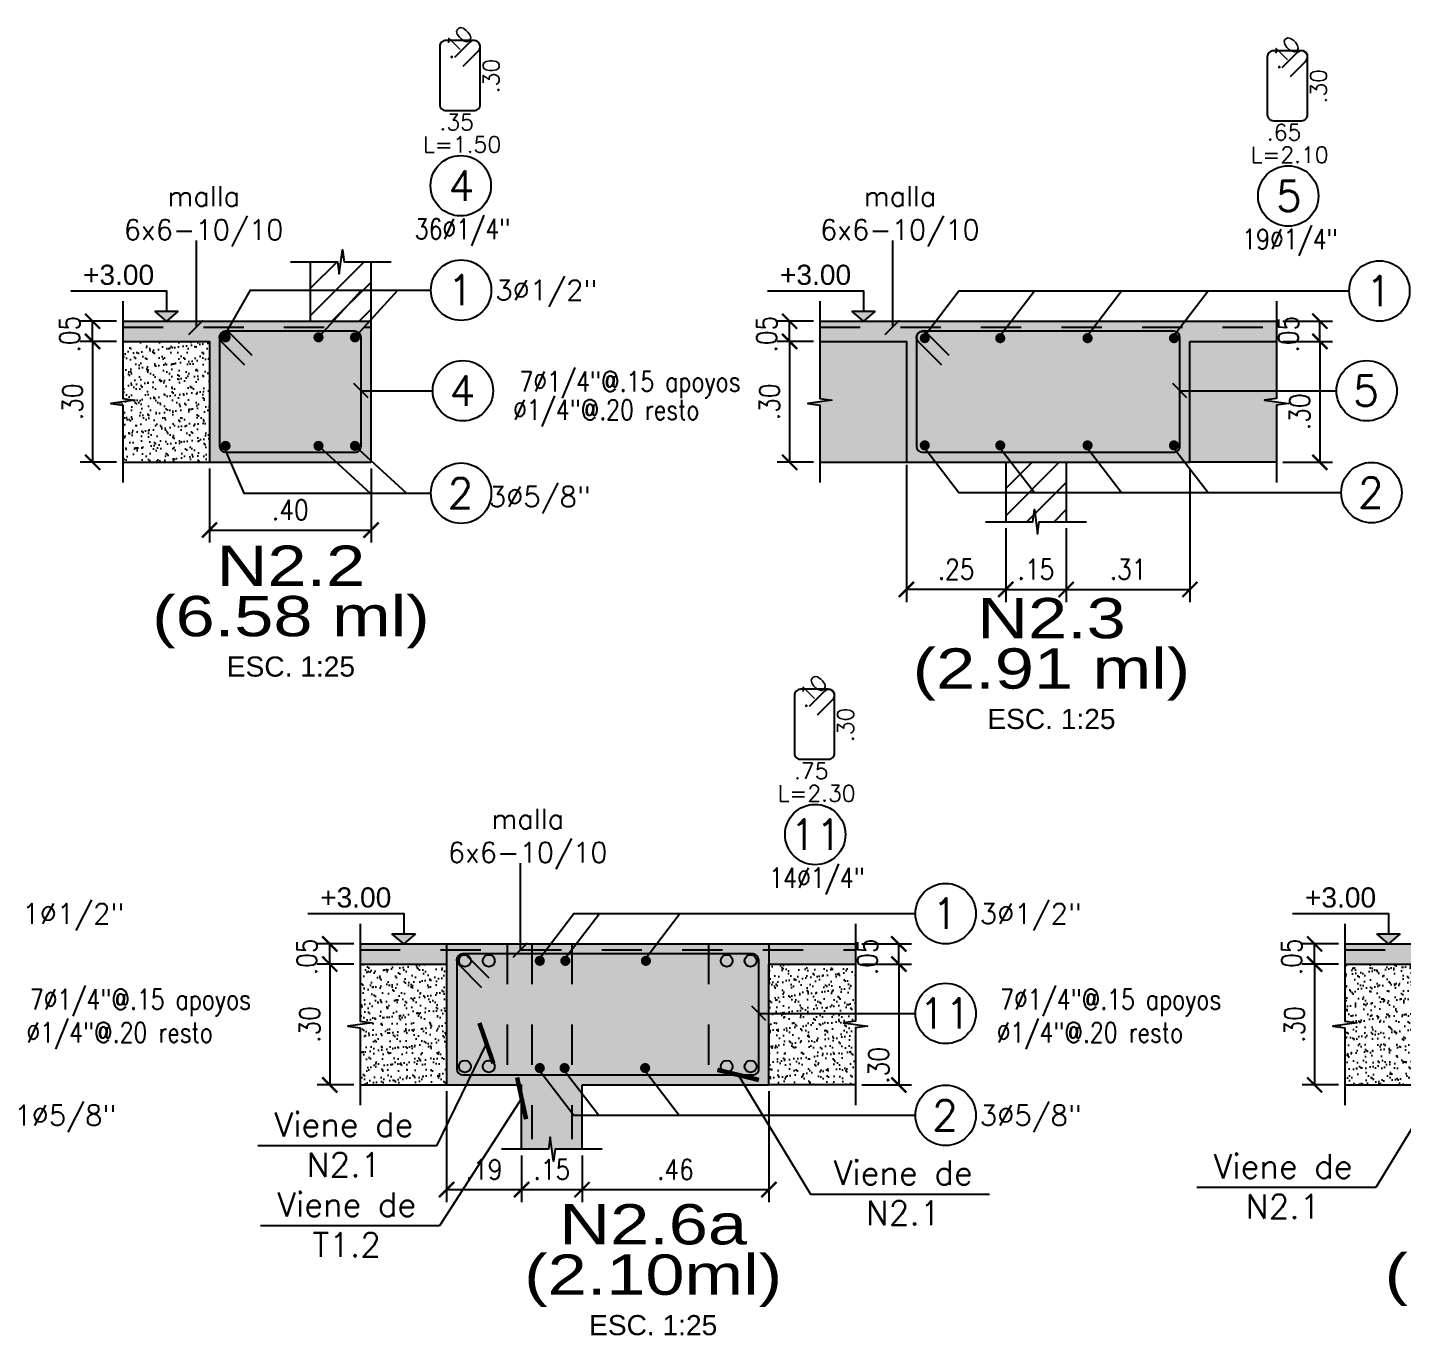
# Model space of a CAD drawing. Header units: millimetres. Extents: x -7.7 to 59, y -25.2 to 13.4.
# Drawn here: x 46.323 to 49.736, y -1.237 to 2.008 of the extents above; entities that cross this region are included whole.
import ezdxf
from ezdxf.enums import TextEntityAlignment as Align

# ---------------------------------------------------------------- set-up
doc = ezdxf.new("R2010")
doc.units = ezdxf.units.MM
doc.header["$LTSCALE"] = 0.05
doc.linetypes.add('DASHDOT2', pattern=[12.7, 6.35, -3.175, 0, -3.175])
doc.linetypes.add('HIDDEN2', pattern=[4.7625, 3.175, -1.5875])
for name, color, linetype in [('ACHURADO', 1, 'Continuous'), ('ACOTADO', 2, 'Continuous'), ('CANT_INVIS', 2, 'HIDDEN2'), ('CONT_CORTE', 4, 'Continuous'), ('TEXTO_REFUERZO', 3, 'Continuous'), ('TITULOS', 1, 'Continuous'), ('TXT_IND', 2, 'Continuous')]:
    doc.layers.add(name, color=color, linetype=linetype)
doc.styles.add('ACOTAMIENTOS', font='romans.shx', dxfattribs={"width": 0.85})
doc.styles.add('ARIAL', font='arial.ttf')
doc.styles.get("Standard").update_dxf_attribs({"font": 'romans.shx'})
doc.dimstyles.new('ACOTA_25', dxfattribs={"dimscale": 0.025, "dimtxt": 2, "dimasz": 1.5, "dimexe": 1.25, "dimexo": 0.625, "dimgap": 1, "dimtad": 1, "dimzin": 4, "dimdsep": 46, "dimtxsty": 'ACOTAMIENTOS', "dimblk1": 'ARCHTICK', "dimblk2": 'ARCHTICK', "dimsah": 1, "dimcen": 1.5, "dimclrd": 1, "dimclre": 1, "dimclrt": 256, "dimadec": 0, "dimazin": 0, "dimtfac": 1, "dimtofl": 0, "dimtmove": 2, "dimatfit": 3, "dimldrblk": 'ARCHTICK', "dimfxl": 0, "dimtolj": 1, "dimtzin": 0, "dimarcsym": 0})
pattern_1 = [(37.5, (-12.07177, -1.54498), (-0.000960019, 0.029364794), [0, -0.0231648, 0, -0.025908, 0, -0.024765]), (7.5, (-12.07177, -1.54498), (0.026971397, 0.043009506), [0, -0.0124968, 0, -0.0208788, 0, -0.008001]), (327.5, (-12.090514, -1.54498), (0.047459542, 8.6231e-05), [0, -0.00762, 0, -0.027432, 0, -0.035814]), (317.5, (-12.090514, -1.54498), (0.045813387, 0.01337576), [0, -0.00381, 0, -0.0179832, 0, -0.020574])]

# ---------------------------------------------------------------- blocks, each defined once
blk = doc.blocks.new('_ARCHTICK')
at = {"color": 0, "linetype": 'ByBlock', "const_width": 0.15}
blk.add_lwpolyline([(-0.5, -0.5), (0.5, 0.5)], dxfattribs=at)
blk = doc.blocks.new('*D85')
at = {"layer": 'ACOTADO', "color": 1, "lineweight": -2}
for p, q in [((46.5439, 1.2293), (46.4532, 1.2293)), ((46.4844, 1.2293), (46.4844, 0.9293)), ((46.5439, 0.9293), (46.4532, 0.9293))]:
    blk.add_line(p, q, dxfattribs=at)
at = {"layer": 'DEFPOINTS', "color": 0}
for p in [(46.5595, 1.2293), (46.4844, 0.9293), (46.5595, 0.9293)]:
    blk.add_point(p, dxfattribs=at)
at = {"layer": 'ACOTADO', "color": 1, "lineweight": -2, "xscale": 0.03750000000000001, "yscale": 0.03750000000000001, "zscale": 0.03750000000000001}
for p, rotation in [((46.4844, 1.2293), 90), ((46.4844, 0.9293), 270)]:
    blk.add_blockref('_ARCHTICK', p, dxfattribs=dict(at, rotation=rotation))
at = {"layer": 'ACOTADO', "insert": (46.4344, 1.0793), "char_height": 0.05, "attachment_point": 5, "rotation": 90, "style": 'ACOTAMIENTOS'}
blk.add_mtext('\\A1;.30', dxfattribs=at)
blk = doc.blocks.new('*D86')
at = {"layer": 'ACOTADO', "color": 1, "lineweight": -2}
for p, q in [((46.5439, 1.2793), (46.4532, 1.2793)), ((46.4844, 1.2293), (46.4844, 1.2793)), ((46.5439, 1.2293), (46.4532, 1.2293))]:
    blk.add_line(p, q, dxfattribs=at)
at = {"layer": 'DEFPOINTS', "color": 0}
for p in [(46.4844, 1.2793), (46.5595, 1.2793), (46.5595, 1.2293)]:
    blk.add_point(p, dxfattribs=at)
at = {"layer": 'ACOTADO', "color": 1, "lineweight": -2, "xscale": 0.03750000000000001, "yscale": 0.03750000000000001, "zscale": 0.03750000000000001}
for p, rotation in [((46.4844, 1.2793), 90), ((46.4844, 1.2293), 270)]:
    blk.add_blockref('_ARCHTICK', p, dxfattribs=dict(at, rotation=rotation))
at = {"layer": 'ACOTADO', "insert": (46.4276, 1.2472), "char_height": 0.05, "attachment_point": 5, "rotation": 90, "style": 'ACOTAMIENTOS'}
blk.add_mtext('\\A1;.05', dxfattribs=at)
blk = doc.blocks.new('Nivel-elev')
at = {"layer": 'TXT_IND'}
blk.add_hatch(color=1, dxfattribs=at).paths.add_polyline_path([(-0.0585, 0.0506), (0.0585, 0.0506), (0, 0)])
for p, q in [((0, 0), (-0.0585, 0.0506)), ((-0.0585, 0.0506), (0.0585, 0.0506)), ((0.0585, 0.0506), (0, 0))]:
    blk.add_line(p, q, dxfattribs=at)
blk.add_lwpolyline([(-0.4759, 0.1507), (0, 0.1507), (0, 0.0506)], dxfattribs=at)
blk.add_attdef('+2.85', (-0.4759, 0.1706), '', height=0.0975, dxfattribs=at)
blk = doc.blocks.new('*D287')
at = {"layer": 'ACOTADO', "color": 1, "lineweight": -2}
for p, q in [((46.7745, 0.9136), (46.7745, 0.73)), ((47.1757, 0.9136), (47.1757, 0.73)), ((46.7745, 0.7613), (47.1757, 0.7613))]:
    blk.add_line(p, q, dxfattribs=at)
at = {"layer": 'DEFPOINTS', "color": 0}
for p in [(46.7745, 0.9293), (47.1757, 0.9293), (47.1757, 0.7613)]:
    blk.add_point(p, dxfattribs=at)
at = {"layer": 'ACOTADO', "color": 1, "lineweight": -2, "xscale": 0.03750000000000001, "yscale": 0.03750000000000001, "zscale": 0.03750000000000001, "rotation": 180}
blk.add_blockref('_ARCHTICK', (46.7745, 0.7613), dxfattribs=at)
at = {"layer": 'ACOTADO', "color": 1, "lineweight": -2, "xscale": 0.03750000000000001, "yscale": 0.03750000000000001, "zscale": 0.03750000000000001}
blk.add_blockref('_ARCHTICK', (47.1757, 0.7613), dxfattribs=at)
at = {"layer": 'ACOTADO', "insert": (46.9751, 0.8113), "char_height": 0.05, "attachment_point": 5, "style": 'ACOTAMIENTOS'}
blk.add_mtext('\\A1;.40', dxfattribs=at)
blk = doc.blocks.new('COTA25')
at = {"layer": 'TEXTO_REFUERZO', "color": 1}
blk.add_line((0, -0.0625), (0, 0.0625), dxfattribs=at)
at = {"layer": 'TEXTO_REFUERZO'}
blk.add_line((-0.0177, -0.0177), (0.0177, 0.0177), dxfattribs=at)
blk = doc.blocks.new('Titulos')
at = {"layer": 'TITULOS', "color": 1, "style": 'ARIAL', "width": 1.25}
blk.add_attdef('TITULO_1', text='', height=0.2, dxfattribs=at).set_placement((0, 0.25), align=Align.MIDDLE_CENTER)
at = {"layer": 'TITULOS', "style": 'ARIAL', "width": 1.25}
blk.add_attdef('TITULO_2', text='', height=0.2, dxfattribs=at).set_placement((0, 0), align=Align.MIDDLE_CENTER)
at = {"layer": 'TITULOS', "color": 2, "width": 1.25}
for tag, p in [('ESCALA_1', (0, -0.2505)), ('ESCALA_2', (0, -0.4083))]:
    blk.add_attdef(tag, text='', height=0.1, dxfattribs=at).set_placement(p, align=Align.MIDDLE_CENTER)
blk = doc.blocks.new('*D80')
at = {"layer": 'ACOTADO', "color": 1, "lineweight": -2}
for p, q in [((48.2741, 1.2293), (48.1834, 1.2293)), ((48.2147, 1.2293), (48.2147, 0.9293)), ((48.2741, 0.9293), (48.1834, 0.9293))]:
    blk.add_line(p, q, dxfattribs=at)
at = {"layer": 'DEFPOINTS', "color": 0}
for p in [(48.2897, 1.2293), (48.2147, 0.9293), (48.2897, 0.9293)]:
    blk.add_point(p, dxfattribs=at)
at = {"layer": 'ACOTADO', "color": 1, "lineweight": -2, "xscale": 0.03750000000000001, "yscale": 0.03750000000000001, "zscale": 0.03750000000000001}
for p, rotation in [((48.2147, 1.2293), 90), ((48.2147, 0.9293), 270)]:
    blk.add_blockref('_ARCHTICK', p, dxfattribs=dict(at, rotation=rotation))
at = {"layer": 'ACOTADO', "insert": (48.1647, 1.0793), "char_height": 0.05, "attachment_point": 5, "rotation": 90, "style": 'ACOTAMIENTOS'}
blk.add_mtext('\\A1;.30', dxfattribs=at)
blk = doc.blocks.new('*D81')
at = {"layer": 'ACOTADO', "color": 1, "lineweight": -2}
for p, q in [((48.2741, 1.2793), (48.1834, 1.2793)), ((48.2147, 1.2293), (48.2147, 1.2793)), ((48.2741, 1.2293), (48.1834, 1.2293))]:
    blk.add_line(p, q, dxfattribs=at)
at = {"layer": 'DEFPOINTS', "color": 0}
for p in [(48.2147, 1.2793), (48.2897, 1.2793), (48.2897, 1.2293)]:
    blk.add_point(p, dxfattribs=at)
at = {"layer": 'ACOTADO', "color": 1, "lineweight": -2, "xscale": 0.03750000000000001, "yscale": 0.03750000000000001, "zscale": 0.03750000000000001}
for p, rotation in [((48.2147, 1.2793), 90), ((48.2147, 1.2293), 270)]:
    blk.add_blockref('_ARCHTICK', p, dxfattribs=dict(at, rotation=rotation))
at = {"layer": 'ACOTADO', "insert": (48.1578, 1.2472), "char_height": 0.05, "attachment_point": 5, "rotation": 90, "style": 'ACOTAMIENTOS'}
blk.add_mtext('\\A1;.05', dxfattribs=at)
blk = doc.blocks.new('*D82')
at = {"layer": 'ACOTADO', "color": 1, "lineweight": -2}
for p, q in [((48.7513, 0.7662), (48.7513, 0.5826)), ((48.9013, 0.7662), (48.9013, 0.5826)), ((48.7513, 0.6138), (48.9013, 0.6138))]:
    blk.add_line(p, q, dxfattribs=at)
at = {"layer": 'DEFPOINTS', "color": 0}
for p in [(48.7513, 0.7818), (48.9013, 0.7818), (48.9013, 0.6138)]:
    blk.add_point(p, dxfattribs=at)
at = {"layer": 'ACOTADO', "color": 1, "lineweight": -2, "xscale": 0.03750000000000001, "yscale": 0.03750000000000001, "zscale": 0.03750000000000001, "rotation": 180}
blk.add_blockref('_ARCHTICK', (48.7513, 0.6138), dxfattribs=at)
at = {"layer": 'ACOTADO', "color": 1, "lineweight": -2, "xscale": 0.03750000000000001, "yscale": 0.03750000000000001, "zscale": 0.03750000000000001}
blk.add_blockref('_ARCHTICK', (48.9013, 0.6138), dxfattribs=at)
at = {"layer": 'ACOTADO', "insert": (48.8263, 0.6638), "char_height": 0.05, "attachment_point": 5, "style": 'ACOTAMIENTOS'}
blk.add_mtext('\\A1;.15', dxfattribs=at)
blk = doc.blocks.new('*D83')
at = {"layer": 'ACOTADO', "color": 1, "lineweight": -2}
for p, q in [((49.439, 1.2293), (49.5623, 1.2293)), ((49.531, 1.2293), (49.531, 0.9293)), ((49.439, 0.9293), (49.5623, 0.9293))]:
    blk.add_line(p, q, dxfattribs=at)
at = {"layer": 'DEFPOINTS', "color": 0}
for p in [(49.4234, 1.2293), (49.4234, 0.9293), (49.531, 0.9293)]:
    blk.add_point(p, dxfattribs=at)
at = {"layer": 'ACOTADO', "color": 1, "lineweight": -2, "xscale": 0.03750000000000001, "yscale": 0.03750000000000001, "zscale": 0.03750000000000001}
for p, rotation in [((49.531, 1.2293), 90), ((49.531, 0.9293), 270)]:
    blk.add_blockref('_ARCHTICK', p, dxfattribs=dict(at, rotation=rotation))
at = {"layer": 'ACOTADO', "insert": (49.481, 1.0546), "char_height": 0.05, "attachment_point": 5, "rotation": 90, "style": 'ACOTAMIENTOS'}
blk.add_mtext('\\A1;.30', dxfattribs=at)
blk = doc.blocks.new('*D84')
at = {"layer": 'ACOTADO', "color": 1, "lineweight": -2}
for p, q in [((49.439, 1.2793), (49.5623, 1.2793)), ((49.531, 1.2293), (49.531, 1.2793)), ((49.439, 1.2293), (49.5623, 1.2293))]:
    blk.add_line(p, q, dxfattribs=at)
at = {"layer": 'DEFPOINTS', "color": 0}
for p in [(49.4234, 1.2793), (49.531, 1.2793), (49.4234, 1.2293)]:
    blk.add_point(p, dxfattribs=at)
at = {"layer": 'ACOTADO', "color": 1, "lineweight": -2, "xscale": 0.03750000000000001, "yscale": 0.03750000000000001, "zscale": 0.03750000000000001}
for p, rotation in [((49.531, 1.2793), 90), ((49.531, 1.2293), 270)]:
    blk.add_blockref('_ARCHTICK', p, dxfattribs=dict(at, rotation=rotation))
at = {"layer": 'ACOTADO', "insert": (49.453, 1.2472), "char_height": 0.05, "attachment_point": 5, "rotation": 90, "style": 'ACOTAMIENTOS'}
blk.add_mtext('\\A1;.05', dxfattribs=at)
blk = doc.blocks.new('*D283')
at = {"layer": 'ACOTADO', "color": 1, "lineweight": -2}
for p, q in [((49.2084, 0.9136), (49.2084, 0.5826)), ((48.9013, 0.7662), (48.9013, 0.5826)), ((48.9013, 0.6138), (49.2084, 0.6138))]:
    blk.add_line(p, q, dxfattribs=at)
at = {"layer": 'DEFPOINTS', "color": 0}
for p in [(49.2084, 0.9293), (48.9013, 0.7818), (49.2084, 0.6138)]:
    blk.add_point(p, dxfattribs=at)
at = {"layer": 'ACOTADO', "color": 1, "lineweight": -2, "xscale": 0.03750000000000001, "yscale": 0.03750000000000001, "zscale": 0.03750000000000001, "rotation": 180}
blk.add_blockref('_ARCHTICK', (48.9013, 0.6138), dxfattribs=at)
at = {"layer": 'ACOTADO', "color": 1, "lineweight": -2, "xscale": 0.03750000000000001, "yscale": 0.03750000000000001, "zscale": 0.03750000000000001}
blk.add_blockref('_ARCHTICK', (49.2084, 0.6138), dxfattribs=at)
at = {"layer": 'ACOTADO', "insert": (49.0549, 0.6638), "char_height": 0.05, "attachment_point": 5, "style": 'ACOTAMIENTOS'}
blk.add_mtext('\\A1;.31', dxfattribs=at)
blk = doc.blocks.new('*D284')
at = {"layer": 'ACOTADO', "color": 1, "lineweight": -2}
for p, q in [((48.5047, 0.9231), (48.5047, 0.5826)), ((48.7513, 0.7662), (48.7513, 0.5826)), ((48.7513, 0.6138), (48.5047, 0.6138))]:
    blk.add_line(p, q, dxfattribs=at)
at = {"layer": 'DEFPOINTS', "color": 0}
for p in [(48.5047, 0.9388), (48.7513, 0.7818), (48.5047, 0.6138)]:
    blk.add_point(p, dxfattribs=at)
at = {"layer": 'ACOTADO', "color": 1, "lineweight": -2, "xscale": 0.03750000000000001, "yscale": 0.03750000000000001, "zscale": 0.03750000000000001, "rotation": 180}
blk.add_blockref('_ARCHTICK', (48.5047, 0.6138), dxfattribs=at)
at = {"layer": 'ACOTADO', "color": 1, "lineweight": -2, "xscale": 0.03750000000000001, "yscale": 0.03750000000000001, "zscale": 0.03750000000000001}
blk.add_blockref('_ARCHTICK', (48.7513, 0.6138), dxfattribs=at)
at = {"layer": 'ACOTADO', "insert": (48.628, 0.6638), "char_height": 0.05, "attachment_point": 5, "style": 'ACOTAMIENTOS'}
blk.add_mtext('\\A1;.25', dxfattribs=at)
blk = doc.blocks.new('*D389')
at = {"layer": 'ACOTADO', "color": 1, "lineweight": -2}
for p, q in [((49.5773, -0.3157), (49.4867, -0.3157)), ((49.5179, -0.3157), (49.5179, -0.6157)), ((49.5773, -0.6157), (49.4867, -0.6157))]:
    blk.add_line(p, q, dxfattribs=at)
at = {"layer": 'DEFPOINTS', "color": 0}
for p in [(49.5929, -0.3157), (49.5179, -0.6157), (49.5929, -0.6157)]:
    blk.add_point(p, dxfattribs=at)
at = {"layer": 'ACOTADO', "color": 1, "lineweight": -2, "xscale": 0.03750000000000001, "yscale": 0.03750000000000001, "zscale": 0.03750000000000001}
for p, rotation in [((49.5179, -0.3157), 90), ((49.5179, -0.6157), 270)]:
    blk.add_blockref('_ARCHTICK', p, dxfattribs=dict(at, rotation=rotation))
at = {"layer": 'ACOTADO', "insert": (49.4679, -0.4657), "char_height": 0.05, "attachment_point": 5, "rotation": 90, "style": 'ACOTAMIENTOS'}
blk.add_mtext('\\A1;.30', dxfattribs=at)
blk = doc.blocks.new('*D390')
at = {"layer": 'ACOTADO', "color": 1, "lineweight": -2}
for p, q in [((49.5773, -0.2657), (49.4867, -0.2657)), ((49.5179, -0.3157), (49.5179, -0.2657)), ((49.5773, -0.3157), (49.4867, -0.3157))]:
    blk.add_line(p, q, dxfattribs=at)
at = {"layer": 'DEFPOINTS', "color": 0}
for p in [(49.5179, -0.2657), (49.5929, -0.2657), (49.5929, -0.3157)]:
    blk.add_point(p, dxfattribs=at)
at = {"layer": 'ACOTADO', "color": 1, "lineweight": -2, "xscale": 0.03750000000000001, "yscale": 0.03750000000000001, "zscale": 0.03750000000000001}
for p, rotation in [((49.5179, -0.2657), 90), ((49.5179, -0.3157), 270)]:
    blk.add_blockref('_ARCHTICK', p, dxfattribs=dict(at, rotation=rotation))
at = {"layer": 'ACOTADO', "insert": (49.461, -0.2978), "char_height": 0.05, "attachment_point": 5, "rotation": 90, "style": 'ACOTAMIENTOS'}
blk.add_mtext('\\A1;.05', dxfattribs=at)
blk = doc.blocks.new('*D399')
at = {"layer": 'ACOTADO', "color": 1, "lineweight": -2}
for p, q in [((47.1326, -0.3157), (47.0419, -0.3157)), ((47.0732, -0.3157), (47.0732, -0.6157)), ((47.1326, -0.6157), (47.0419, -0.6157))]:
    blk.add_line(p, q, dxfattribs=at)
at = {"layer": 'DEFPOINTS', "color": 0}
for p in [(47.1482, -0.3157), (47.0732, -0.6157), (47.1482, -0.6157)]:
    blk.add_point(p, dxfattribs=at)
at = {"layer": 'ACOTADO', "color": 1, "lineweight": -2, "xscale": 0.03750000000000001, "yscale": 0.03750000000000001, "zscale": 0.03750000000000001}
for p, rotation in [((47.0732, -0.3157), 90), ((47.0732, -0.6157), 270)]:
    blk.add_blockref('_ARCHTICK', p, dxfattribs=dict(at, rotation=rotation))
at = {"layer": 'ACOTADO', "insert": (47.0232, -0.4657), "char_height": 0.05, "attachment_point": 5, "rotation": 90, "style": 'ACOTAMIENTOS'}
blk.add_mtext('\\A1;.30', dxfattribs=at)
blk = doc.blocks.new('*D400')
at = {"layer": 'ACOTADO', "color": 1, "lineweight": -2}
for p, q in [((47.1326, -0.2657), (47.0419, -0.2657)), ((47.0732, -0.3157), (47.0732, -0.2657)), ((47.1326, -0.3157), (47.0419, -0.3157))]:
    blk.add_line(p, q, dxfattribs=at)
at = {"layer": 'DEFPOINTS', "color": 0}
for p in [(47.0732, -0.2657), (47.1482, -0.2657), (47.1482, -0.3157)]:
    blk.add_point(p, dxfattribs=at)
at = {"layer": 'ACOTADO', "color": 1, "lineweight": -2, "xscale": 0.03750000000000001, "yscale": 0.03750000000000001, "zscale": 0.03750000000000001}
for p, rotation in [((47.0732, -0.2657), 90), ((47.0732, -0.3157), 270)]:
    blk.add_blockref('_ARCHTICK', p, dxfattribs=dict(at, rotation=rotation))
at = {"layer": 'ACOTADO', "insert": (47.0163, -0.2978), "char_height": 0.05, "attachment_point": 5, "rotation": 90, "style": 'ACOTAMIENTOS'}
blk.add_mtext('\\A1;.05', dxfattribs=at)
blk = doc.blocks.new('*D401')
at = {"layer": 'ACOTADO', "color": 1, "lineweight": -2}
for p, q in [((48.3938, -0.3157), (48.5171, -0.3157)), ((48.4858, -0.3157), (48.4858, -0.6157)), ((48.3938, -0.6157), (48.5171, -0.6157))]:
    blk.add_line(p, q, dxfattribs=at)
at = {"layer": 'DEFPOINTS', "color": 0}
for p in [(48.3782, -0.3157), (48.3782, -0.6157), (48.4858, -0.6157)]:
    blk.add_point(p, dxfattribs=at)
at = {"layer": 'ACOTADO', "color": 1, "lineweight": -2, "xscale": 0.03750000000000001, "yscale": 0.03750000000000001, "zscale": 0.03750000000000001}
for p, rotation in [((48.4858, -0.3157), 90), ((48.4858, -0.6157), 270)]:
    blk.add_blockref('_ARCHTICK', p, dxfattribs=dict(at, rotation=rotation))
at = {"layer": 'ACOTADO', "insert": (48.4358, -0.567), "char_height": 0.05, "attachment_point": 5, "rotation": 90, "style": 'ACOTAMIENTOS'}
blk.add_mtext('\\A1;.30', dxfattribs=at)
blk = doc.blocks.new('*D402')
at = {"layer": 'ACOTADO', "color": 1, "lineweight": -2}
for p, q in [((48.3938, -0.2657), (48.5171, -0.2657)), ((48.4858, -0.3157), (48.4858, -0.2657)), ((48.3938, -0.3157), (48.5171, -0.3157))]:
    blk.add_line(p, q, dxfattribs=at)
at = {"layer": 'DEFPOINTS', "color": 0}
for p in [(48.3782, -0.2657), (48.4858, -0.2657), (48.3782, -0.3157)]:
    blk.add_point(p, dxfattribs=at)
at = {"layer": 'ACOTADO', "color": 1, "lineweight": -2, "xscale": 0.03750000000000001, "yscale": 0.03750000000000001, "zscale": 0.03750000000000001}
for p, rotation in [((48.4858, -0.2657), 90), ((48.4858, -0.3157), 270)]:
    blk.add_blockref('_ARCHTICK', p, dxfattribs=dict(at, rotation=rotation))
at = {"layer": 'ACOTADO', "insert": (48.4078, -0.2978), "char_height": 0.05, "attachment_point": 5, "rotation": 90, "style": 'ACOTAMIENTOS'}
blk.add_mtext('\\A1;.05', dxfattribs=at)
blk = doc.blocks.new('*D406')
at = {"layer": 'ACOTADO', "color": 1, "lineweight": -2}
for p, q in [((47.3632, -0.6313), (47.3632, -0.9067)), ((47.5494, -0.7906), (47.5494, -0.9067)), ((47.3632, -0.8754), (47.5494, -0.8754))]:
    blk.add_line(p, q, dxfattribs=at)
at = {"layer": 'DEFPOINTS', "color": 0}
for p in [(47.3632, -0.6157), (47.5494, -0.775), (47.5494, -0.8754)]:
    blk.add_point(p, dxfattribs=at)
at = {"layer": 'ACOTADO', "color": 1, "lineweight": -2, "xscale": 0.03750000000000001, "yscale": 0.03750000000000001, "zscale": 0.03750000000000001, "rotation": 180}
blk.add_blockref('_ARCHTICK', (47.3632, -0.8754), dxfattribs=at)
at = {"layer": 'ACOTADO', "color": 1, "lineweight": -2, "xscale": 0.03750000000000001, "yscale": 0.03750000000000001, "zscale": 0.03750000000000001}
blk.add_blockref('_ARCHTICK', (47.5494, -0.8754), dxfattribs=at)
at = {"layer": 'ACOTADO', "insert": (47.4563, -0.8254), "char_height": 0.05, "attachment_point": 5, "style": 'ACOTAMIENTOS'}
blk.add_mtext('\\A1;.19', dxfattribs=at)
blk = doc.blocks.new('*D407')
at = {"layer": 'ACOTADO', "color": 1, "lineweight": -2}
for p, q in [((47.5494, -0.7906), (47.5494, -0.9067)), ((47.6994, -0.7906), (47.6994, -0.9067)), ((47.5494, -0.8754), (47.6994, -0.8754))]:
    blk.add_line(p, q, dxfattribs=at)
at = {"layer": 'DEFPOINTS', "color": 0}
for p in [(47.5494, -0.775), (47.6994, -0.775), (47.6994, -0.8754)]:
    blk.add_point(p, dxfattribs=at)
at = {"layer": 'ACOTADO', "color": 1, "lineweight": -2, "xscale": 0.03750000000000001, "yscale": 0.03750000000000001, "zscale": 0.03750000000000001, "rotation": 180}
blk.add_blockref('_ARCHTICK', (47.5494, -0.8754), dxfattribs=at)
at = {"layer": 'ACOTADO', "color": 1, "lineweight": -2, "xscale": 0.03750000000000001, "yscale": 0.03750000000000001, "zscale": 0.03750000000000001}
blk.add_blockref('_ARCHTICK', (47.6994, -0.8754), dxfattribs=at)
at = {"layer": 'ACOTADO', "insert": (47.6244, -0.8254), "char_height": 0.05, "attachment_point": 5, "style": 'ACOTAMIENTOS'}
blk.add_mtext('\\A1;.15', dxfattribs=at)
blk = doc.blocks.new('*D408')
at = {"layer": 'ACOTADO', "color": 1, "lineweight": -2}
for p, q in [((48.1632, -0.6313), (48.1632, -0.9067)), ((47.6994, -0.7906), (47.6994, -0.9067)), ((47.6994, -0.8754), (48.1632, -0.8754))]:
    blk.add_line(p, q, dxfattribs=at)
at = {"layer": 'DEFPOINTS', "color": 0}
for p in [(48.1632, -0.6157), (47.6994, -0.775), (48.1632, -0.8754)]:
    blk.add_point(p, dxfattribs=at)
at = {"layer": 'ACOTADO', "color": 1, "lineweight": -2, "xscale": 0.03750000000000001, "yscale": 0.03750000000000001, "zscale": 0.03750000000000001, "rotation": 180}
blk.add_blockref('_ARCHTICK', (47.6994, -0.8754), dxfattribs=at)
at = {"layer": 'ACOTADO', "color": 1, "lineweight": -2, "xscale": 0.03750000000000001, "yscale": 0.03750000000000001, "zscale": 0.03750000000000001}
blk.add_blockref('_ARCHTICK', (48.1632, -0.8754), dxfattribs=at)
at = {"layer": 'ACOTADO', "insert": (47.9313, -0.8254), "char_height": 0.05, "attachment_point": 5, "style": 'ACOTAMIENTOS'}
blk.add_mtext('\\A1;.46', dxfattribs=at)

msp = doc.modelspace()

# ---------------------------------------------------------------- hatches: boundary and pattern name
at = {"layer": 'ACHURADO'}
h = msp.add_hatch(dxfattribs=at)
h.set_pattern_fill('ANSI31', color=256, scale=0.015, style=0)
h.paths.add_polyline_path([(47.1757, 1.4267), (47.1087, 1.4267), (47.1047, 1.4567), (47.0967, 1.3967), (47.0927, 1.4267), (47.0257, 1.4267), (47.0257, 1.2793), (47.1757, 1.2793)])
h = msp.add_hatch(color=254, dxfattribs=at)
h.dxf.hatch_style = 1
h.paths.add_polyline_path([(47.1757, 1.2793), (46.5595, 1.2793), (46.5595, 1.2293), (46.7745, 1.2293), (46.7745, 0.9293), (47.1757, 0.9293)])
h = msp.add_hatch(color=254, dxfattribs=at)
h.dxf.hatch_style = 1
h.paths.add_polyline_path([(49.2084, 1.2293), (49.4234, 1.2293), (49.4234, 1.2793), (48.2897, 1.2793), (48.2897, 1.2293), (48.5047, 1.2293), (48.5047, 0.9293), (49.2084, 0.9293)])
h = msp.add_hatch(dxfattribs=at)
h.set_pattern_fill('AR-SAND', color=1, scale=0.0006, angle=360, style=0)
h.paths.add_polyline_path([(46.7745, 1.2293), (46.5595, 1.2293), (46.5595, 1.0873), (46.5895, 1.0833), (46.5295, 1.0753), (46.5595, 1.0713), (46.5595, 0.9293), (46.7745, 0.9293)])
h = msp.add_hatch(dxfattribs=at)
h.set_pattern_fill('AR-SAND', color=1, scale=0.0006, angle=360, style=0)
h.paths.add_polyline_path([(49.4234, 1.0713), (49.4534, 1.0753), (49.3934, 1.0833), (49.4234, 1.0873), (49.4234, 1.2293), (49.2084, 1.2293), (49.2084, 0.9293), (49.4234, 0.9293)])
h.paths.add_polyline_path([(48.5047, 1.2293), (48.2897, 1.2293), (48.2897, 1.0873), (48.3197, 1.0833), (48.2597, 1.0753), (48.2897, 1.0713), (48.2897, 0.9293), (48.5047, 0.9293)])
h = msp.add_hatch(dxfattribs=at)
h.set_pattern_fill('ANSI31', color=256, scale=0.015, style=0)
h.paths.add_polyline_path([(48.9013, 0.9293), (48.7513, 0.9293), (48.7513, 0.7818), (48.8183, 0.7818), (48.8223, 0.8118), (48.8303, 0.7518), (48.8343, 0.7818), (48.9013, 0.7818)])
h = msp.add_hatch(color=254, dxfattribs=at)
h.dxf.hatch_style = 1
h.paths.add_polyline_path([(48.1632, -0.3157), (48.3782, -0.3157), (48.3782, -0.2657), (47.1482, -0.2657), (47.1482, -0.3157), (47.3632, -0.3157), (47.3632, -0.6157), (47.5494, -0.6157), (47.5494, -0.775), (47.6164, -0.775), (47.6204, -0.745), (47.6284, -0.805), (47.6324, -0.775), (47.6994, -0.775), (47.6994, -0.6157), (48.1632, -0.6157)])
h = msp.add_hatch(color=254, dxfattribs=at)
h.dxf.hatch_style = 1
h.paths.add_polyline_path([(50.2079, -0.3157), (50.4229, -0.3157), (50.4229, -0.2657), (49.5929, -0.2657), (49.5929, -0.3157), (49.8079, -0.3157), (49.8079, -0.6157), (50.2079, -0.6157)])
h = msp.add_hatch(dxfattribs=at)
h.set_pattern_fill('AR-SAND', color=1, scale=0.0006, angle=360, style=0)
h.set_pattern_definition(pattern_1)
h.paths.add_polyline_path([(47.3632, -0.3157), (47.1482, -0.3157), (47.1482, -0.4577), (47.1782, -0.4617), (47.1182, -0.4697), (47.1482, -0.4737), (47.1482, -0.6157), (47.3632, -0.6157)])
h = msp.add_hatch(dxfattribs=at)
h.set_pattern_fill('AR-SAND', color=1, scale=0.0006, angle=360, style=0)
h.set_pattern_definition(pattern_1)
h.paths.add_polyline_path([(48.3782, -0.3157), (48.1632, -0.3157), (48.1632, -0.6157), (48.3782, -0.6157), (48.3782, -0.4737), (48.4082, -0.4697), (48.3482, -0.4617), (48.3782, -0.4577)])
h = msp.add_hatch(dxfattribs=at)
h.set_pattern_fill('AR-SAND', color=1, scale=0.0006, angle=360, style=0)
h.set_pattern_definition([(37.5, (-11.993444, -1.54498), (-0.000960019, 0.029364794), [0, -0.0231648, 0, -0.025908, 0, -0.024765]), (7.5, (-11.993444, -1.54498), (0.026971397, 0.043009506), [0, -0.0124968, 0, -0.0208788, 0, -0.008001]), (327.5, (-12.01219, -1.54498), (0.047459542, 8.6231e-05), [0, -0.00762, 0, -0.027432, 0, -0.035814]), (317.5, (-12.01219, -1.54498), (0.045813387, 0.01337576), [0, -0.00381, 0, -0.0179832, 0, -0.020574])])
h.paths.add_polyline_path([(49.8079, -0.3157), (49.5929, -0.3157), (49.5929, -0.4577), (49.6229, -0.4617), (49.5629, -0.4697), (49.5929, -0.4737), (49.5929, -0.6157), (49.8079, -0.6157)])

# ---------------------------------------------------------------- linework, layer by layer
for p, q in [((46.5595, 0.9293), (46.7745, 0.9293)), ((48.2897, 0.9293), (48.5047, 0.9293)), ((49.4234, 0.9293), (49.2084, 0.9293)), ((47.1482, -0.6157), (47.3632, -0.6157)), ((48.3782, -0.6157), (48.1632, -0.6157)), ((49.5929, -0.6157), (49.8079, -0.6157))]:
    msp.add_line(p, q, dxfattribs=at)
at = {"layer": 'ACOTADO'}
for centre in [(47.4085, -0.3076), (47.4679, -0.3076), (48.0585, -0.3076), (48.1179, -0.3076), (47.4085, -0.5698), (47.4679, -0.5698), (48.0585, -0.5698), (48.1179, -0.5698)]:
    msp.add_circle(centre, 0.0148, dxfattribs=at)
at = {"layer": 'CANT_INVIS', "ltscale": 0.25}
for p, q in [((47.3632, -0.2657), (47.3632, -0.6157)), ((47.5132, -0.2657), (47.5132, -0.6157)), ((47.5744, -0.2657), (47.5744, -0.75)), ((47.6744, -0.2657), (47.6744, -0.75)), ((48.0132, -0.2657), (48.0132, -0.6157)), ((48.1632, -0.2657), (48.1632, -0.6157))]:
    msp.add_line(p, q, dxfattribs=at)
at = {"layer": 'CONT_CORTE'}
for p, q in [((47.0257, 1.2793), (47.0257, 1.4267)), ((47.1757, 1.2793), (47.1757, 1.4267)), ((46.5595, 1.2793), (47.1757, 1.2793)), ((48.2897, 1.2793), (49.4234, 1.2793)), ((49.2084, 1.2293), (49.4234, 1.2293)), ((46.7745, 0.9293), (47.1757, 0.9293)), ((48.5047, 0.9293), (49.2084, 0.9293)), ((48.7513, 0.9293), (48.7513, 0.7818)), ((48.9013, 0.9293), (48.9013, 0.7818)), ((47.1482, -0.2657), (48.3782, -0.2657)), ((49.5929, -0.2657), (50.4229, -0.2657)), ((48.1632, -0.3157), (48.3782, -0.3157)), ((47.3632, -0.6157), (47.5494, -0.6157)), ((47.5494, -0.775), (47.5494, -0.6157)), ((47.6994, -0.6157), (48.1632, -0.6157)), ((47.6994, -0.775), (47.6994, -0.6157))]:
    msp.add_line(p, q, dxfattribs=at)
at = {"layer": 'CONT_CORTE', "color": 1}
for points in [[(46.9757, 1.4267), (47.0927, 1.4267), (47.0967, 1.3967), (47.1047, 1.4567), (47.1087, 1.4267), (47.2257, 1.4267)], [(46.5595, 1.3293), (46.5595, 1.0873), (46.5895, 1.0833), (46.5295, 1.0753), (46.5595, 1.0713), (46.5595, 0.8793)], [(48.2897, 1.3293), (48.2897, 1.0873), (48.3197, 1.0833), (48.2597, 1.0753), (48.2897, 1.0713), (48.2897, 0.8793)], [(49.4234, 1.3293), (49.4234, 1.0873), (49.3934, 1.0833), (49.4534, 1.0753), (49.4234, 1.0713), (49.4234, 0.8793)], [(48.7013, 0.7818), (48.8183, 0.7818), (48.8223, 0.8118), (48.8303, 0.7518), (48.8343, 0.7818), (48.9513, 0.7818)], [(47.1482, -0.2157), (47.1482, -0.4577), (47.1782, -0.4617), (47.1182, -0.4697), (47.1482, -0.4737), (47.1482, -0.6657)], [(48.3782, -0.2157), (48.3782, -0.4577), (48.3482, -0.4617), (48.4082, -0.4697), (48.3782, -0.4737), (48.3782, -0.6657)], [(49.5929, -0.2157), (49.5929, -0.4577), (49.6229, -0.4617), (49.5629, -0.4697), (49.5929, -0.4737), (49.5929, -0.6657)], [(47.7494, -0.775), (47.6324, -0.775), (47.6284, -0.805), (47.6204, -0.745), (47.6164, -0.775), (47.4994, -0.775)]]:
    msp.add_lwpolyline(points, dxfattribs=at)
at = {"layer": 'CONT_CORTE'}
for points in [[(47.1757, 0.9293), (47.1757, 1.2793), (47.1757, 1.2793)], [(46.5595, 1.2293), (46.7745, 1.2293), (46.7745, 0.9293)], [(48.2897, 1.2293), (48.5047, 1.2293), (48.5047, 0.9293)], [(49.2084, 0.9293), (49.2084, 1.2293), (49.2084, 1.2293)], [(47.1482, -0.3157), (47.3632, -0.3157), (47.3632, -0.6157)], [(48.1632, -0.6157), (48.1632, -0.3157), (48.1632, -0.3157)], [(49.5929, -0.3157), (49.8079, -0.3157), (49.8079, -0.6157)]]:
    msp.add_lwpolyline(points, dxfattribs=at)
at = {"layer": 'TEXTO_REFUERZO', "color": 1, "ltscale": 0.2}
for p, q in [((46.7412, 1.4793), (46.7412, 1.2643)), ((48.4697, 1.4793), (48.4697, 1.2643)), ((47.5459, -0.0657), (47.5459, -0.2807))]:
    msp.add_line(p, q, dxfattribs=at)
at = {"layer": 'TEXTO_REFUERZO'}
for p, q in [((46.7236, 1.2466), (46.7589, 1.282)), ((48.4521, 1.2466), (48.4874, 1.282)), ((47.5282, -0.2984), (47.5636, -0.263))]:
    msp.add_line(p, q, dxfattribs=at)
at = {"layer": 'TEXTO_REFUERZO', "color": 5}
for p, q in [((46.7995, 1.2393), (46.7995, 0.9693)), ((47.1357, 1.2543), (46.8145, 1.2543)), ((47.1507, 0.9697), (47.1507, 1.2393)), ((48.5297, 1.2393), (48.5297, 0.9693)), ((49.1684, 1.2543), (48.5447, 1.2543)), ((49.1834, 0.9697), (49.1834, 1.2393)), ((46.8145, 0.9543), (47.1357, 0.9543)), ((48.5447, 0.9543), (49.1684, 0.9543)), ((47.3882, -0.3057), (47.3882, -0.5757)), ((48.1232, -0.2907), (47.4032, -0.2907)), ((48.1382, -0.5753), (48.1382, -0.3057)), ((47.4032, -0.5907), (48.1232, -0.5907))]:
    msp.add_line(p, q, dxfattribs=at)
for points in [[(47.404, 1.9123), (47.442, 1.9504, 0.668179), (47.4314, 1.976), (47.3614, 1.976, 0.414214), (47.3464, 1.961), (47.3464, 1.8173, 0.414214), (47.3614, 1.8023), (47.4314, 1.8023, 0.414214), (47.4464, 1.8173), (47.4464, 1.961, 0.668179), (47.4208, 1.9716), (47.3828, 1.9335)], [(49.4582, 1.8869), (49.4962, 1.925, 0.668179), (49.4856, 1.9506), (49.4156, 1.9506, 0.414214), (49.4006, 1.9356), (49.4006, 1.7919, 0.414214), (49.4156, 1.7769), (49.4856, 1.7769, 0.414214), (49.5006, 1.7919), (49.5006, 1.9356, 0.668179), (49.475, 1.9462), (49.437, 1.9081)], [(48.2841, 0.3024), (48.3221, 0.3404, 0.668179), (48.3115, 0.366), (48.2415, 0.366, 0.414214), (48.2265, 0.351), (48.2265, 0.2074, 0.414214), (48.2415, 0.1924), (48.3115, 0.1924, 0.414214), (48.3265, 0.2074), (48.3265, 0.351, 0.668179), (48.3009, 0.3616), (48.2629, 0.3236)]]:
    msp.add_lwpolyline(points, format="xyb", dxfattribs=at)
at = {"layer": 'TEXTO_REFUERZO', "color": 1}
for points in [[(46.8095, 1.2393), (46.8766, 1.3564), (47.3242, 1.3564)], [(47.041, 1.2346), (47.1515, 1.3564)], [(47.1315, 1.2346), (47.242, 1.3564)], [(48.5453, 1.2373), (48.6349, 1.3544), (49.3266, 1.3544)], [(48.7325, 1.2373), (48.8222, 1.3544), (49.2263, 1.3544)], [(48.9493, 1.2373), (49.0389, 1.3544), (49.4431, 1.3544)], [(49.1638, 1.2373), (49.2535, 1.3544), (49.6039, 1.3544)], [(47.1507, 1.1068), (47.3287, 1.1068)], [(49.1834, 1.1068), (49.5722, 1.1068)], [(46.8095, 0.9697), (46.8594, 0.8526), (47.3242, 0.8526)], [(47.0452, 0.9701), (47.1735, 0.8526)], [(47.1357, 0.9701), (47.264, 0.8526)], [(48.5453, 0.9713), (48.6349, 0.8541), (49.3148, 0.8541)], [(48.7325, 0.9713), (48.8222, 0.8541), (49.2065, 0.8541)], [(48.9493, 0.9713), (49.0389, 0.8541), (49.4232, 0.8541)], [(49.1638, 0.9713), (49.2535, 0.8541), (49.5841, 0.8541)], [(47.5895, -0.3077), (47.6791, -0.1905), (48.3903, -0.1905)], [(47.6529, -0.3077), (47.7425, -0.1905), (48.517, -0.1905)], [(47.8529, -0.3077), (47.9425, -0.1905), (48.527, -0.1905)], [(48.1382, -0.4382), (48.527, -0.4382)], [(47.5895, -0.5737), (47.6791, -0.6909), (48.3705, -0.6909)], [(47.6511, -0.5737), (47.7407, -0.6909), (48.5152, -0.6909)], [(47.8511, -0.5737), (47.9407, -0.6909), (48.527, -0.6909)]]:
    msp.add_lwpolyline(points, dxfattribs=at)
at = {"layer": 'TEXTO_REFUERZO', "linetype": 'DASHDOT2', "ltscale": 0.25}
for points in [[(46.5595, 1.2643), (47.1757, 1.2643)], [(48.2897, 1.2643), (49.4234, 1.2643)], [(47.1482, -0.2807), (48.3782, -0.2807)], [(49.5929, -0.2807), (50.4229, -0.2807)]]:
    msp.add_lwpolyline(points, dxfattribs=at)
at = {"layer": 'TEXTO_REFUERZO', "color": 5}
for points in [[(46.8795, 1.1955), (46.8251, 1.2499, 1), (46.8039, 1.2287), (46.8604, 1.1721), (46.8039, 1.2287, -1), (46.8251, 1.2499)], [(48.6097, 1.1955), (48.5553, 1.2499, 1), (48.5341, 1.2287), (48.5907, 1.1721), (48.5341, 1.2287, -1), (48.5553, 1.2499)], [(47.4682, -0.3495), (47.4138, -0.2951, 1), (47.3926, -0.3163), (47.4492, -0.3729), (47.3926, -0.3163, -1), (47.4138, -0.2951)]]:
    msp.add_lwpolyline(points, format="xyb", close=True, dxfattribs=at)
at = {"layer": 'TEXTO_REFUERZO', "color": 1, "const_width": 0.0125}
for points in [[(46.8082, 1.2393, -1), (46.8207, 1.2393, -1)], [(47.0514, 1.2393, 1), (47.0389, 1.2393, 1)], [(47.1419, 1.2393, 1), (47.1294, 1.2393, 1)], [(48.544, 1.2373, -1), (48.5565, 1.2373, -1)], [(48.7313, 1.2373, -1), (48.7438, 1.2373, -1)], [(48.9481, 1.2373, -1), (48.9606, 1.2373, -1)], [(49.1626, 1.2373, -1), (49.1751, 1.2373, -1)], [(46.8082, 0.9701, -1), (46.8207, 0.9701, -1)], [(47.0514, 0.9701, 1), (47.0389, 0.9701, 1)], [(47.1419, 0.9701, 1), (47.1294, 0.9701, 1)], [(48.544, 0.9713, 1), (48.5565, 0.9713, 1)], [(48.7313, 0.9713, 1), (48.7438, 0.9713, 1)], [(48.9481, 0.9713, 1), (48.9606, 0.9713, 1)], [(49.1626, 0.9713, 1), (49.1751, 0.9713, 1)], [(47.5883, -0.3077, -1), (47.6008, -0.3077, -1)], [(47.6517, -0.3077, -1), (47.6642, -0.3077, -1)], [(47.8517, -0.3077, -1), (47.8642, -0.3077, -1)], [(47.5883, -0.5737, 1), (47.6008, -0.5737, 1)], [(47.6498, -0.5737, 1), (47.6623, -0.5737, 1)], [(47.8498, -0.5737, 1), (47.8623, -0.5737, 1)]]:
    msp.add_lwpolyline(points, format="xyb", close=True, dxfattribs=at)
at = {"layer": 'TEXTO_REFUERZO', "color": 3}
for centre in [(47.3983, 1.6155), (49.4525, 1.5901), (47.3992, 1.3564), (49.6789, 1.3544), (47.4037, 1.1068), (49.6472, 1.1068), (47.3992, 0.8526), (49.6591, 0.8541), (48.2783, 0.0056), (48.602, -0.1905), (48.602, -0.4382), (48.602, -0.6909)]:
    msp.add_circle(centre, 0.075, dxfattribs=at)
at = {"layer": 'TEXTO_REFUERZO', "color": 5}
for centre, start, end in [((46.8145, 1.2393), 90, 180), ((47.1357, 1.2393), 360, 90), ((48.5447, 1.2393), 90, 180), ((49.1684, 1.2393), 360, 90), ((46.8145, 0.9693), 180, 270), ((47.1357, 0.9693), 270.0156, 1.5919), ((48.5447, 0.9693), 180, 270), ((49.1684, 0.9693), 270.0156, 1.5919), ((47.4032, -0.3057), 90, 180), ((48.1232, -0.3057), 360, 90), ((47.4032, -0.5757), 180, 270), ((48.1232, -0.5757), 270.0156, 1.5919)]:
    msp.add_arc(centre, 0.015, start, end, dxfattribs=at)

# ---------------------------------------------------------------- block references
at = {"layer": 'TEXTO_REFUERZO', "color": 5, "xscale": -1}
for p in [(47.1507, 1.1068), (49.1834, 1.1068), (48.1382, -0.4382)]:
    msp.add_blockref('COTA25', p, dxfattribs=at)
at = {"layer": 'TITULOS'}
ref = msp.add_blockref('Titulos', (46.9767, 0.5477), dxfattribs=dict(at, xscale=0.5, yscale=0.5, zscale=0.5))
ref.add_attrib('TITULO_1', 'N2.2', dxfattribs={"color": 1, "height": 0.1, "style": 'ARIAL', "width": 1.25}).set_placement((46.9767, 0.6727), align=Align.MIDDLE_CENTER)
ref.add_attrib('TITULO_2', '(6.58 ml)', dxfattribs={"height": 0.1, "style": 'ARIAL', "width": 1.25}).set_placement((46.9767, 0.5477), align=Align.MIDDLE_CENTER)
ref.add_attrib('ESCALA_1', 'ESC. 1:25', dxfattribs={"color": 2, "height": 0.05, "style": 'ARIAL'}).set_placement((46.9767, 0.4225), align=Align.MIDDLE_CENTER)
ref = msp.add_blockref('Titulos', (48.8647, 0.4177), dxfattribs=dict(at, xscale=0.5, yscale=0.5, zscale=0.5))
ref.add_attrib('TITULO_1', 'N2.3', dxfattribs={"color": 1, "height": 0.1, "style": 'ARIAL', "width": 1.25}).set_placement((48.8647, 0.5427), align=Align.MIDDLE_CENTER)
ref.add_attrib('TITULO_2', '(2.91 ml)', dxfattribs={"height": 0.1, "style": 'ARIAL', "width": 1.25}).set_placement((48.8647, 0.4177), align=Align.MIDDLE_CENTER)
ref.add_attrib('ESCALA_1', 'ESC. 1:25', dxfattribs={"color": 2, "height": 0.05, "style": 'ARIAL'}).set_placement((48.8647, 0.2925), align=Align.MIDDLE_CENTER)
ref = msp.add_blockref('Titulos', (47.876, -1.0863), dxfattribs=dict(at, xscale=0.5, yscale=0.5, zscale=0.5))
ref.add_attrib('TITULO_1', 'N2.6a', dxfattribs={"color": 1, "height": 0.1, "style": 'ARIAL', "width": 1.25}).set_placement((47.876, -0.9613), align=Align.MIDDLE_CENTER)
ref.add_attrib('TITULO_2', '(2.10ml)', dxfattribs={"height": 0.1, "style": 'ARIAL', "width": 1.25}).set_placement((47.876, -1.0863), align=Align.MIDDLE_CENTER)
ref.add_attrib('ESCALA_1', 'ESC. 1:25', dxfattribs={"color": 2, "height": 0.05, "style": 'ARIAL'}).set_placement((47.876, -1.2116), align=Align.MIDDLE_CENTER)
ref = msp.add_blockref('Titulos', (50.0121, -1.0844), dxfattribs=dict(at, xscale=0.5, yscale=0.5, zscale=0.5))
ref.add_attrib('TITULO_1', 'N2.7', dxfattribs={"color": 1, "height": 0.1, "style": 'ARIAL', "width": 1.25}).set_placement((50.0121, -0.9594), align=Align.MIDDLE_CENTER)
ref.add_attrib('TITULO_2', '(3.71ml)', dxfattribs={"height": 0.1, "style": 'ARIAL', "width": 1.25}).set_placement((50.0121, -1.0844), align=Align.MIDDLE_CENTER)
ref.add_attrib('ESCALA_1', 'ESC. 1:25', dxfattribs={"color": 2, "height": 0.05, "style": 'ARIAL'}).set_placement((50.0121, -1.2096), align=Align.MIDDLE_CENTER)
at = {"layer": 'TXT_IND'}
ref = msp.add_blockref('Nivel-elev', (46.6679, 1.2793), dxfattribs=dict(at, xscale=0.5, yscale=0.5, zscale=0.5))
ref.add_attrib('+2.85', '+3.00', dxfattribs={"height": 0.05, "style": 'ARIAL'}).set_placement((46.5489, 1.3546), align=Align.BOTTOM_CENTER)
ref = msp.add_blockref('Nivel-elev', (48.3981, 1.2793), dxfattribs=dict(at, xscale=0.5, yscale=0.5, zscale=0.5))
ref.add_attrib('+2.85', '+3.00', dxfattribs={"height": 0.05, "style": 'ARIAL'}).set_placement((48.2791, 1.3546), align=Align.BOTTOM_CENTER)
ref = msp.add_blockref('Nivel-elev', (47.2566, -0.2657), dxfattribs=dict(at, xscale=0.5, yscale=0.5, zscale=0.5))
ref.add_attrib('+2.85', '+3.00', dxfattribs={"height": 0.05, "style": 'ARIAL'}).set_placement((47.1376, -0.1904), align=Align.BOTTOM_CENTER)
ref = msp.add_blockref('Nivel-elev', (49.7013, -0.2657), dxfattribs=dict(at, xscale=0.5, yscale=0.5, zscale=0.5))
ref.add_attrib('+2.85', '+3.00', dxfattribs={"height": 0.05, "style": 'ARIAL'}).set_placement((49.5823, -0.1904), align=Align.BOTTOM_CENTER)

# ---------------------------------------------------------------- texts
at = {"layer": 'TEXTO_REFUERZO', "color": 2}
for s, rotation, p in [('.10', 45, (47.3875, 1.9723)), ('.10', 45, (49.4416, 1.9469)), ('.30', 90, (47.4737, 1.8877)), ('.30', 90, (49.5278, 1.8623)), ('.10', 45, (48.2675, 0.3624)), ('.30', 90, (48.3537, 0.2778))]:
    msp.add_text(s, height=0.04, rotation=rotation, dxfattribs=at).set_placement(p, align=Align.MIDDLE_CENTER)
for s, p in [('.35', (47.3881, 1.7735)), ('.65', (49.4423, 1.7481)), ('L=1.50', (47.4018, 1.7178)), ('L=2.10', (49.456, 1.6923)), ('.75', (48.2682, 0.1635)), ('L=2.30', (48.2818, 0.1078))]:
    msp.add_text(s, height=0.04, dxfattribs=at).set_placement(p, align=Align.MIDDLE_CENTER)
at = {"layer": 'TEXTO_REFUERZO', "color": 3}
for s, p in [('4', (47.3998, 1.6155)), ('5', (49.454, 1.5901)), ('1', (47.3977, 1.3564)), ('1', (49.6774, 1.3544)), ('4', (47.4022, 1.1068)), ('5', (49.6457, 1.1068)), ('2', (47.3977, 0.8526)), ('2', (49.6576, 0.8541)), ('11', (48.2798, 0.0056)), ('1', (48.6005, -0.1905)), ('11', (48.6005, -0.4382)), ('2', (48.6005, -0.6909))]:
    msp.add_text(s, height=0.075, dxfattribs=at).set_placement(p, align=Align.MIDDLE_CENTER)
at = {"layer": 'TEXTO_REFUERZO', "color": 2, "width": 0.8}
for s, p in [('36%%C1/4"', (47.2843, 1.5083)), ('19%%C1/4"', (49.3385, 1.4829)), ('14%%C1/4"', (48.1644, -0.1016))]:
    msp.add_text(s, height=0.05, dxfattribs=at).set_placement(p, align=Align.MIDDLE_LEFT)
at = {"layer": 'TEXTO_REFUERZO', "color": 2}
for s, p in [('3%%C1/2"', (47.4842, 1.3564)), ('3%%C5/8"', (47.4681, 0.844)), ('1%%C1/2"', (46.3101, -0.1905)), ('3%%C1/2"', (48.687, -0.1905)), ('1%%C5/8"', (46.2902, -0.6909)), ('3%%C5/8"', (48.687, -0.6909))]:
    msp.add_text(s, height=0.05, dxfattribs=at).set_placement(p, align=Align.MIDDLE_LEFT)
at = {"layer": 'TEXTO_REFUERZO', "color": 2, "width": 0.8}
for s, p in [('7%%C1/4"@.15 apoyos', (48.0926, 1.1299)), ('%%C1/4"@.20 resto', (47.9908, 1.0596)), ('7%%C1/4"@.15 apoyos', (46.8772, -0.4033)), ('7%%C1/4"@.15 apoyos', (49.2859, -0.4033)), ('%%C1/4"@.20 resto', (46.7829, -0.4854)), ('%%C1/4"@.20 resto', (49.1916, -0.4854))]:
    msp.add_text(s, height=0.05, dxfattribs=at).set_placement(p, align=Align.MIDDLE_RIGHT)
at = {"layer": 'TEXTO_REFUERZO', "color": 2, "char_height": 0.05, "width": 0.77905, "attachment_point": 8}
for insert in [(46.76, 1.4646), (48.4885, 1.4646), (47.5646, -0.0804)]:
    msp.add_mtext('malla\\P6x6-10/10', dxfattribs=dict(at, insert=insert))
at = {"layer": 'TXT_IND', "color": 4, "char_height": 0.06, "attachment_point": 8}
for s, insert in [('Viene de\\PN2.1', (47.1085, -0.8437)), ('Viene de\\PN2.1', (49.4397, -0.9474)), ('Viene de\\PN2.1', (48.4968, -0.9635)), ('Viene de\\PT1.2', (47.1153, -1.0423))]:
    msp.add_mtext(s, dxfattribs=dict(at, insert=insert))

# ---------------------------------------------------------------- dimensions: what is measured, and where the dimension line sits
at = {"layer": 'ACOTADO'}
for base, p1, p2, picture, middle in [((46.4844, 1.2793), (46.5595, 1.2293), (46.5595, 1.2793), '*D86', (46.4276, 1.2472)), ((48.2147, 1.2793), (48.2897, 1.2293), (48.2897, 1.2793), '*D81', (48.1578, 1.2472)), ((49.531, 1.2793), (49.4234, 1.2293), (49.4234, 1.2793), '*D84', (49.453, 1.2472)), ((49.531, 0.9293), (49.4234, 1.2293), (49.4234, 0.9293), '*D83', (49.481, 1.0546)), ((47.0732, -0.2657), (47.1482, -0.3157), (47.1482, -0.2657), '*D400', (47.0163, -0.2978)), ((48.4858, -0.2657), (48.3782, -0.3157), (48.3782, -0.2657), '*D402', (48.4078, -0.2978)), ((49.5179, -0.2657), (49.5929, -0.3157), (49.5929, -0.2657), '*D390', (49.461, -0.2978)), ((48.4858, -0.6157), (48.3782, -0.3157), (48.3782, -0.6157), '*D401', (48.4358, -0.567))]:
    dim = msp.add_linear_dim(base=base, p1=p1, p2=p2, angle=90, dimstyle='ACOTA_25', dxfattribs=at)
    dim.commit()
    dim.dimension.update_dxf_attribs({"geometry": picture, "text_midpoint": middle, "dimtype": 160})
for base, p1, p2, picture, middle in [((46.4844, 0.9293), (46.5595, 1.2293), (46.5595, 0.9293), '*D85', (46.4344, 1.0793)), ((48.2147, 0.9293), (48.2897, 1.2293), (48.2897, 0.9293), '*D80', (48.1647, 1.0793)), ((47.0732, -0.6157), (47.1482, -0.3157), (47.1482, -0.6157), '*D399', (47.0232, -0.4657)), ((49.5179, -0.6157), (49.5929, -0.3157), (49.5929, -0.6157), '*D389', (49.4679, -0.4657))]:
    dim = msp.add_linear_dim(base=base, p1=p1, p2=p2, angle=90, dimstyle='ACOTA_25', dxfattribs=at)
    dim.commit()
    dim.dimension.update_dxf_attribs({"geometry": picture, "text_midpoint": middle})
for base, p1, p2, picture, middle in [((47.1757, 0.7613), (46.7745, 0.9293), (47.1757, 0.9293), '*D287', (46.9751, 0.8113)), ((48.5047, 0.6138), (48.7513, 0.7818), (48.5047, 0.9388), '*D284', (48.628, 0.6638)), ((49.2084, 0.6138), (48.9013, 0.7818), (49.2084, 0.9293), '*D283', (49.0549, 0.6638)), ((48.9013, 0.6138), (48.7513, 0.7818), (48.9013, 0.7818), '*D82', (48.8263, 0.6638)), ((47.5494, -0.8754), (47.3632, -0.6157), (47.5494, -0.775), '*D406', (47.4563, -0.8254)), ((48.1632, -0.8754), (47.6994, -0.775), (48.1632, -0.6157), '*D408', (47.9313, -0.8254)), ((47.6994, -0.8754), (47.5494, -0.775), (47.6994, -0.775), '*D407', (47.6244, -0.8254))]:
    dim = msp.add_linear_dim(base=base, p1=p1, p2=p2, dimstyle='ACOTA_25', dxfattribs=at)
    dim.commit()
    dim.dimension.update_dxf_attribs({"geometry": picture, "text_midpoint": middle})

# ---------------------------------------------------------------- leaders
at = {"layer": 'TXT_IND'}
for points in [[(47.462, -0.512), (47.3385, -0.7666), (46.8946, -0.7666)], [(49.8496, -0.5746), (49.6698, -0.8703), (49.2259, -0.8703)], [(48.0869, -0.5907), (48.2667, -0.8864), (48.7106, -0.8864)], [(47.5494, -0.6489), (47.3453, -0.9652), (46.9014, -0.9652)]]:
    msp.add_leader(points, dimstyle='ACOTA_25', override={"dimasz": 3, "dimgap": 1, "dimtad": 0}, dxfattribs=at)

doc.saveas('drawing.dxf')
